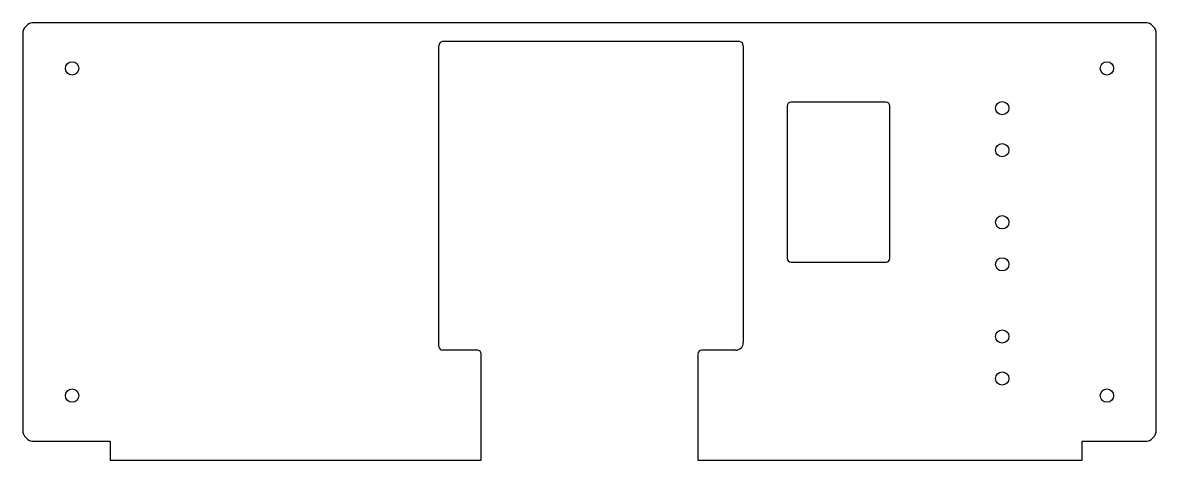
# Model space of a CAD drawing. Header units: millimetres. Extents: x -149 to 149, y 219 to 334.
import ezdxf

# ---------------------------------------------------------------- set-up
doc = ezdxf.new("R2010")
doc.units = ezdxf.units.MM

msp = doc.modelspace()

# ---------------------------------------------------------------- linework, layer by layer
at = {"color": 7, "linetype": 'Continuous', "lineweight": 25}
for p, q in [((146, 334), (-146, 334)), ((-149, 331), (-149, 227)), ((149, 227), (149, 331)), ((-39.57, 248.94), (-39.57, 327.95)), ((-38.42, 329.1), (39.28, 329.1)), ((40.43, 327.95), (40.43, 249.94)), ((77.97, 313.1), (52.97, 313.1)), ((51.97, 312.1), (51.97, 272.1)), ((78.97, 272.1), (78.97, 312.1)), ((52.97, 271.1), (77.97, 271.1)), ((-29.47, 247.94), (-38.57, 247.94)), ((38.43, 247.94), (29.51, 247.94)), ((-28.47, 219), (-28.47, 246.94)), ((28.51, 246.94), (28.51, 219)), ((-146, 224), (-126, 224)), ((-126, 224), (-126, 219)), ((129.54, 224), (146, 224)), ((129.54, 219), (129.54, 224)), ((-126, 219), (-28.47, 219)), ((28.51, 219), (129.54, 219))]:
    msp.add_line(p, q, dxfattribs=at)
for centre in [(-136, 322), (136, 322), (108.5, 311.54), (108.5, 300.5), (108.5, 281.54), (108.5, 270.5), (108.5, 251.54), (108.5, 240.5), (-136, 236), (136, 236)]:
    msp.add_circle(centre, 1.75, dxfattribs=at)
for centre, radius, start, end in [((-146, 331), 3, 90, 180), ((146, 331), 3, 0, 90), ((-38.42, 327.95), 1.15, 90, 180), ((39.28, 327.95), 1.15, 0, 90), ((52.97, 312.1), 1, 90, 180), ((77.97, 312.1), 1, 360, 90), ((52.97, 272.1), 1, 180, 270), ((77.97, 272.1), 1, 270, 0), ((-38.57, 248.94), 1, 180, 270), ((-29.47, 246.94), 1, 0, 90), ((29.51, 246.94), 1, 90, 180), ((38.43, 249.94), 2, 270, 0), ((-146, 227), 3, 180, 270), ((146, 227), 3, 270, 0)]:
    msp.add_arc(centre, radius, start, end, dxfattribs=at)

doc.saveas('drawing.dxf')
